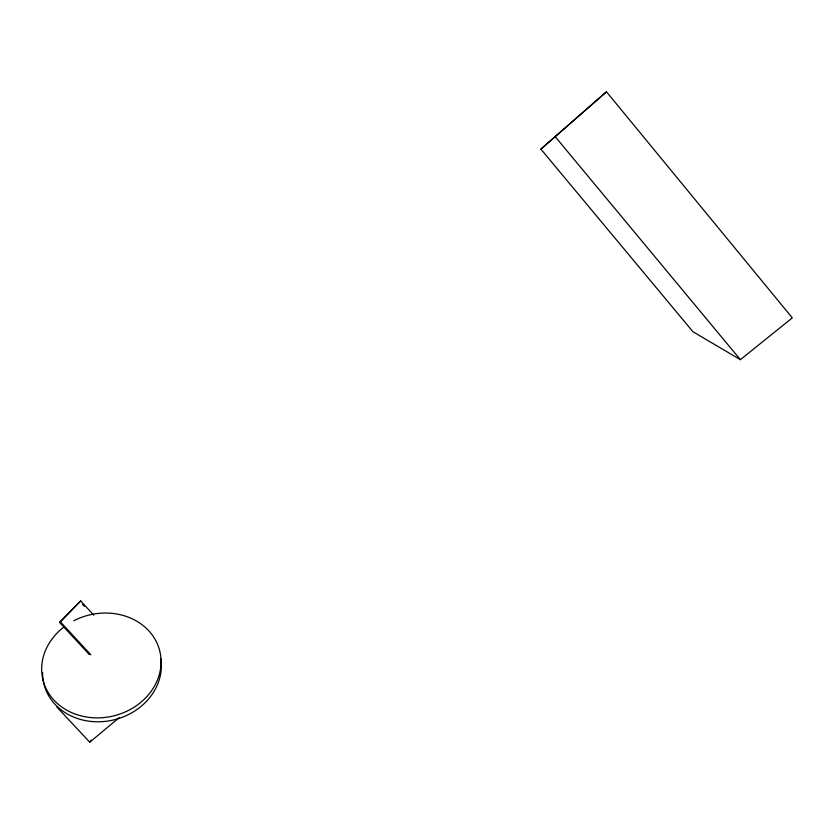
<?xml version="1.0" encoding="UTF-8"?>
<svg xmlns="http://www.w3.org/2000/svg" width="834" height="834" viewBox="0 0 834 834"><rect width="100%" height="100%" fill="white"/><g stroke="black" fill="none" stroke-linecap="round" stroke-linejoin="round"><path stroke-width="1.25" d="M56.973 707.128L89.749 742.208L91.24 740.102M89.259 654.492L59.61 622.456L80.658 600.939L93.794 615.19M59.61 622.456L80.658 600.939M540.88 149.119L606.474 91.792L792.3 317.879L740.373 359.673L692.95 331.734L540.88 149.119L606.474 91.792M89.749 742.208L119.252 717.584M60.371 621.81L90.885 654.794M82.587 604.431L84.349 606.339M555.236 136.713L740.373 359.673M160.806 658.87A59.84 51.729 -14.2 0 1 105.699 721.327A59.84 51.729 -14.2 0 1 42.597 672.631M73.715 620.798A60.152 51.906 -14 0 1 161.056 660.664A60.152 51.906 -14 0 1 76.071 714.373A60.152 51.906 -14 0 1 64.103 626.866"/></g></svg>
